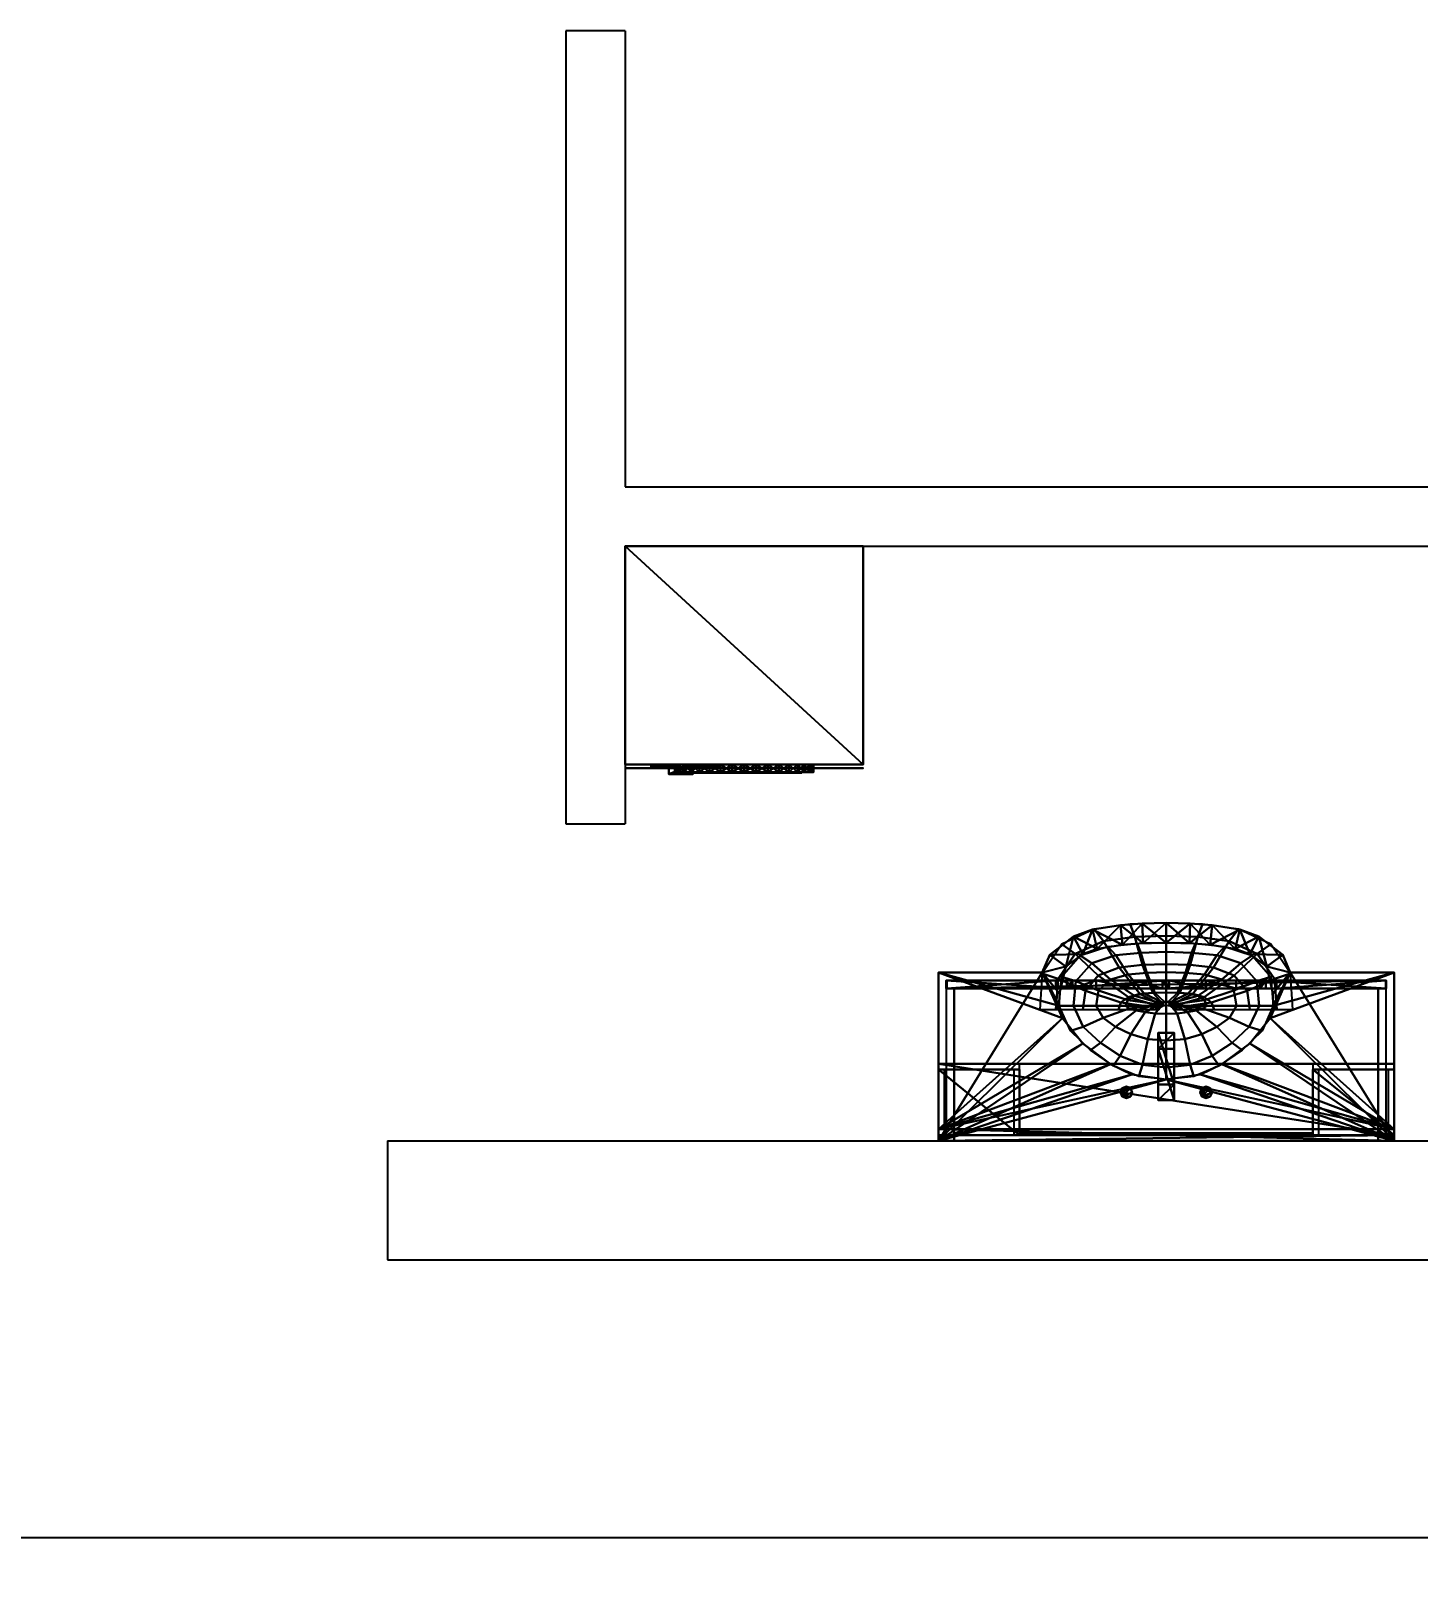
# Model space of a CAD drawing. Header units: metres. Extents: x -46 to 153, y -1 to 83.
# Drawn here: x 59.6 to 63.1, y 14.05 to 17.95 of the extents above; entities that cross this region are included whole.
import ezdxf

# ---------------------------------------------------------------- set-up
doc = ezdxf.new("R2010")
doc.units = ezdxf.units.M
doc.header["$LTSCALE"] = 0.018
for name, color, linetype in [('3DKITBATH', 3, 'Continuous'), ('DIMBLK', 3, 'Continuous'), ('LAYER-ON', 4, 'Continuous')]:
    doc.layers.add(name, color=color, linetype=linetype)
doc.styles.get("Standard").update_dxf_attribs({"font": 'ugtxt.shx'})
doc.dimstyles.new('CADWDOT', dxfattribs={"dimscale": 0.05, "dimtxt": 1.8, "dimasz": 0.08, "dimexe": 2, "dimexo": 0, "dimgap": 0.09, "dimtad": 0, "dimrnd": 0.001, "dimzin": 0, "dimdsep": 46, "dimtxsty": 'Standard', "dimblk": 'ARTDIM', "dimblk1": 'ARTDIM', "dimblk2": 'ARTDIM', "dimsah": 1, "dimcen": 0.09, "dimdle": 0.05, "dimse1": 1, "dimse2": 1, "dimadec": 0, "dimazin": 0, "dimtfac": 1, "dimtdec": 4, "dimtmove": 0, "dimatfit": 3, "dimldrblk": 'ARTDIM', "dimfxl": 0, "dimtvp": 0.9999, "dimtolj": 1, "dimtzin": 0, "dimarcsym": 0})

# ---------------------------------------------------------------- blocks, each defined once
blk = doc.blocks.new('ARTDIM')
at = {"layer": 'DIMBLK'}
for p, q in [((0, -24.9975), (0, 24.9975)), ((-24.9975, 0), (24.9975, 0))]:
    blk.add_line(p, q, dxfattribs=at)
blk.add_circle((0, 0), 8.25, dxfattribs=at)
blk = doc.blocks.new('*D12')
at = {"color": 0, "lineweight": -2, "transparency": 16777216}
blk.add_line((53.104, 14.15), (65.096, 14.15), dxfattribs=at)
at = {"layer": 'Defpoints', "color": 0, "transparency": 16777216}
for p in [(53.1, 14.85), (65.1, 14.85), (65.1, 14.15)]:
    blk.add_point(p, dxfattribs=at)
at = {"color": 0, "lineweight": -2, "transparency": 16777216, "xscale": 0.004, "yscale": 0.004, "zscale": 0.004, "rotation": 180}
blk.add_blockref('ARTDIM', (53.1, 14.15), dxfattribs=at)
at = {"color": 0, "lineweight": -2, "transparency": 16777216, "xscale": 0.004, "yscale": 0.004, "zscale": 0.004}
blk.add_blockref('ARTDIM', (65.1, 14.15), dxfattribs=at)
at = {"color": 0, "transparency": 16777216, "insert": (59.1, 14.239991), "char_height": 0.09, "attachment_point": 5}
blk.add_mtext('\\A1;12.00', dxfattribs=at)
blk = doc.blocks.new('cwki31')
at = {"layer": '3DKITBATH', "color": 239, "extrusion": (0, -1, 6.12574e-17)}
blk.add_line((0, 0, 0.725), (0.6, 0, 0.725), dxfattribs=at)
at = {"layer": '3DKITBATH', "color": 192, "extrusion": (0, -1, 6.12574e-17)}
for p, q in [((0.025, -0.01, 0.025), (0.025, -0.01)), ((0.575, -0.01, 0.025), (0.575, -0.01))]:
    blk.add_line(p, q, dxfattribs=at)
at = {"layer": '3DKITBATH', "color": 235, "extrusion": (0, -1, 6.12574e-17)}
blk.add_line((0.475, -0.01, 0.8125), (0.475, -0.01, 0.7625), dxfattribs=at)
blk.add_circle((0.3, 0.45, 0.0213), 0.145, dxfattribs=at)
at = {"layer": '3DKITBATH', "color": 192}
for points in [[(0, -0.01, 0.025), (0.6, -0.01, 0.025), (0.6, -0.01), (0, -0.01)], [(0.45, -0.01, 0.075), (0.45, -0.01, 0.175), (0.55, -0.01, 0.175), (0.55, -0.01, 0.075)]]:
    blk.add_3dface(points, dxfattribs=at)
at = {"layer": '3DKITBATH', "color": 235}
blk.add_3dface([(0.3, -0.01, 0.7625), (0.55, -0.01, 0.7625), (0.55, -0.01, 0.8125), (0.3, -0.01, 0.8125)], dxfattribs=at)
at = {"layer": '3DKITBATH', "color": 239}
mesh = blk.add_polyface(dxfattribs=at)
corners = [(0, 0.55, 0.85), (0, 0.55), (0.6, 0.55, 0.85), (0.6, 0.55), (0.6, 0, 0.85), (0, 0), (0.6, 0), (0, 0, 0.85)]
mesh.append_faces([[corners[k] for k in face] for face in [(2, 0, 4, 4), (7, 4, 0, 0), (2, 4, 3, 3), (6, 3, 4, 4), (4, 7, 6, 6), (5, 6, 7, 7)]], dxfattribs={"vtx1": -1, "vtx2": -1, "color": 239})
mesh.append_faces([[corners[k] for k in face] for face in [(0, 2, 3, 3), (3, 1, 0, 0), (7, 0, 1, 1), (1, 5, 7, 7)]], dxfattribs={"vtx2": -1, "vtx3": -1, "color": 239})
at = {"layer": '3DKITBATH', "color": 192}
mesh = blk.add_polyface(dxfattribs=at)
corners = [(0.2323, 0, 0.7741), (0.2323, -0.01, 0.7741), (0.1323, 0, 0.7741), (0.1323, -0.01, 0.7741), (0.2247, 0, 0.7628), (0.2247, -0.01, 0.7628), (0.1247, 0, 0.7628), (0.1247, -0.01, 0.7628), (0.2134, 0, 0.7552), (0.2134, -0.01, 0.7552), (0.1134, 0, 0.7552), (0.1134, -0.01, 0.7552), (0.2, 0, 0.7525), (0.2, -0.01, 0.7525), (0.1, 0, 0.7525), (0.1, -0.01, 0.7525), (0.1866, 0, 0.7552), (0.1866, -0.01, 0.7552), (0.0866, 0, 0.7552), (0.0866, -0.01, 0.7552), (0.1753, 0, 0.7628), (0.1753, -0.01, 0.7628), (0.0753, 0, 0.7628), (0.0753, -0.01, 0.7628), (0.1677, 0, 0.7741), (0.1677, -0.01, 0.7741), (0.0677, 0, 0.7741), (0.0677, -0.01, 0.7741), (0.165, 0, 0.7875), (0.165, -0.01, 0.7875), (0.065, 0, 0.7875), (0.065, -0.01, 0.7875), (0.1677, 0, 0.8009), (0.1677, -0.01, 0.8009), (0.0677, 0, 0.8009), (0.0677, -0.01, 0.8009), (0.1753, 0, 0.8122), (0.1753, -0.01, 0.8122), (0.0753, 0, 0.8122), (0.0753, -0.01, 0.8122), (0.1866, 0, 0.8198), (0.1866, -0.01, 0.8198), (0.0866, 0, 0.8198), (0.0866, -0.01, 0.8198), (0.2, 0, 0.8225), (0.2, -0.01, 0.8225), (0.1, 0, 0.8225), (0.1, -0.01, 0.8225), (0.2134, 0, 0.8198), (0.2134, -0.01, 0.8198), (0.1134, 0, 0.8198), (0.1134, -0.01, 0.8198), (0.2247, 0, 0.8122), (0.2247, -0.01, 0.8122), (0.1247, 0, 0.8122), (0.1247, -0.01, 0.8122), (0.2323, 0, 0.8009), (0.2323, -0.01, 0.8009), (0.235, -0.01, 0.7875), (0.235, 0, 0.7875), (0.1323, 0, 0.8009), (0.1323, -0.01, 0.8009), (0.135, -0.01, 0.7875), (0.135, 0, 0.7875)]
mesh.append_faces([[corners[k] for k in face] for face in [(48, 56, 44, 44), (44, 56, 40, 40), (40, 56, 36, 36), (36, 56, 32, 32), (32, 56, 28, 28), (28, 56, 24, 24), (24, 56, 20, 20), (20, 56, 16, 16), (16, 56, 12, 12), (12, 56, 8, 8), (8, 56, 4, 4), (4, 56, 0, 0), (50, 60, 46, 46), (46, 60, 42, 42), (42, 60, 38, 38), (38, 60, 34, 34), (34, 60, 30, 30), (30, 60, 26, 26), (26, 60, 22, 22), (22, 60, 18, 18), (18, 60, 14, 14), (14, 60, 10, 10), (10, 60, 6, 6), (6, 60, 2, 2)]], dxfattribs={"vtx0": -1, "vtx1": -1, "vtx2": -1, "color": 192})
mesh.append_faces([[corners[k] for k in face] for face in [(57, 1, 58, 58), (61, 3, 62, 62), (0, 56, 59, 59), (2, 60, 63, 63)]], dxfattribs={"vtx0": -1, "vtx2": -1, "color": 192})
mesh.append_faces([[corners[k] for k in face] for face in [(57, 49, 45, 45), (57, 45, 41, 41), (57, 41, 37, 37), (57, 37, 33, 33), (57, 33, 29, 29), (57, 29, 25, 25), (57, 25, 21, 21), (57, 21, 17, 17), (57, 17, 13, 13), (57, 13, 9, 9), (57, 9, 5, 5), (57, 5, 1, 1), (61, 51, 47, 47), (61, 47, 43, 43), (61, 43, 39, 39), (61, 39, 35, 35), (61, 35, 31, 31), (61, 31, 27, 27), (61, 27, 23, 23), (61, 23, 19, 19), (61, 19, 15, 15), (61, 15, 11, 11), (61, 11, 7, 7), (61, 7, 3, 3)]], dxfattribs={"vtx0": -1, "vtx2": -1, "vtx3": -1, "color": 192})
mesh.append_faces([[corners[k] for k in face] for face in [(52, 56, 48, 48), (54, 60, 50, 50)]], dxfattribs={"vtx1": -1, "vtx2": -1, "color": 192})
mesh.append_faces([[corners[k] for k in face] for face in [(57, 53, 49, 49), (61, 55, 51, 51), (0, 59, 58, 58), (58, 1, 0, 0), (2, 63, 62, 62), (62, 3, 2, 2), (4, 0, 1, 1), (1, 5, 4, 4), (6, 2, 3, 3), (3, 7, 6, 6), (8, 4, 5, 5), (5, 9, 8, 8), (10, 6, 7, 7), (7, 11, 10, 10), (12, 8, 9, 9), (9, 13, 12, 12), (14, 10, 11, 11), (11, 15, 14, 14), (16, 12, 13, 13), (13, 17, 16, 16), (18, 14, 15, 15), (15, 19, 18, 18), (20, 16, 17, 17), (17, 21, 20, 20), (22, 18, 19, 19), (19, 23, 22, 22), (24, 20, 21, 21), (21, 25, 24, 24), (26, 22, 23, 23), (23, 27, 26, 26), (28, 24, 25, 25), (25, 29, 28, 28), (30, 26, 27, 27), (27, 31, 30, 30), (32, 28, 29, 29), (29, 33, 32, 32), (34, 30, 31, 31), (31, 35, 34, 34), (36, 32, 33, 33), (33, 37, 36, 36), (38, 34, 35, 35), (35, 39, 38, 38), (40, 36, 37, 37), (37, 41, 40, 40), (42, 38, 39, 39), (39, 43, 42, 42), (44, 40, 41, 41), (41, 45, 44, 44), (46, 42, 43, 43), (43, 47, 46, 46), (48, 44, 45, 45), (45, 49, 48, 48), (50, 46, 47, 47), (47, 51, 50, 50), (52, 48, 49, 49), (49, 53, 52, 52), (54, 50, 51, 51), (51, 55, 54, 54), (56, 52, 53, 53), (53, 57, 56, 56), (60, 54, 55, 55), (55, 61, 60, 60), (59, 56, 57, 57), (57, 58, 59, 59), (63, 60, 61, 61), (61, 62, 63, 63)]], dxfattribs={"vtx2": -1, "vtx3": -1, "color": 192})
at = {"layer": '3DKITBATH', "color": 231}
mesh = blk.add_polyface(dxfattribs=at)
corners = [(0.17, 0, 0.5), (0.17, 0, 0.4), (0.11, 0, 0.5), (0.11, 0, 0.4), (0.17, -0.025, 0.4), (0.11, -0.025, 0.5), (0.11, -0.025, 0.4), (0.17, -0.025, 0.5)]
mesh.append_faces([[corners[k] for k in face] for face in [(7, 0, 5, 5), (2, 5, 0, 0), (4, 1, 7, 7), (0, 7, 1, 1), (6, 3, 4, 4), (1, 4, 3, 3), (3, 2, 1, 1), (0, 1, 2, 2), (6, 5, 3, 3), (2, 3, 5, 5), (4, 7, 6, 6), (5, 6, 7, 7)]], dxfattribs={"vtx1": -1, "vtx2": -1, "color": 231})
mesh = blk.add_polyface(dxfattribs=at)
corners = [(0.4723, 0, 0.4196), (0.4723, -0.02, 0.4196), (0.4644, 0, 0.3901), (0.4644, -0.02, 0.3901), (0.4516, 0, 0.3625), (0.4516, -0.02, 0.3625), (0.4341, 0, 0.3375), (0.4341, -0.02, 0.3375), (0.4125, 0, 0.3159), (0.4125, -0.02, 0.3159), (0.3875, 0, 0.2984), (0.3875, -0.02, 0.2984), (0.3599, 0, 0.2856), (0.3599, -0.02, 0.2856), (0.3304, 0, 0.2777), (0.3304, -0.02, 0.2777), (0.3, 0, 0.275), (0.3, -0.02, 0.275), (0.2696, 0, 0.2777), (0.2696, -0.02, 0.2777), (0.2401, 0, 0.2856), (0.2401, -0.02, 0.2856), (0.2125, 0, 0.2984), (0.2125, -0.02, 0.2984), (0.1875, 0, 0.3159), (0.1875, -0.02, 0.3159), (0.1659, 0, 0.3375), (0.1659, -0.02, 0.3375), (0.1484, 0, 0.3625), (0.1484, -0.02, 0.3625), (0.1356, 0, 0.3901), (0.1356, -0.02, 0.3901), (0.1277, 0, 0.4196), (0.1277, -0.02, 0.4196), (0.125, 0, 0.45), (0.125, -0.02, 0.45), (0.1277, 0, 0.4804), (0.1277, -0.02, 0.4804), (0.1356, 0, 0.5099), (0.1356, -0.02, 0.5099), (0.1484, 0, 0.5375), (0.1484, -0.02, 0.5375), (0.1659, 0, 0.5625), (0.1659, -0.02, 0.5625), (0.1875, 0, 0.5841), (0.1875, -0.02, 0.5841), (0.2125, 0, 0.6016), (0.2125, -0.02, 0.6016), (0.2401, 0, 0.6144), (0.2401, -0.02, 0.6144), (0.2696, 0, 0.6223), (0.2696, -0.02, 0.6223), (0.3, 0, 0.625), (0.3, -0.02, 0.625), (0.3304, 0, 0.6223), (0.3304, -0.02, 0.6223), (0.3599, 0, 0.6144), (0.3599, -0.02, 0.6144), (0.3875, 0, 0.6016), (0.3875, -0.02, 0.6016), (0.4125, 0, 0.5841), (0.4125, -0.02, 0.5841), (0.4341, 0, 0.5625), (0.4341, -0.02, 0.5625), (0.4516, 0, 0.5375), (0.4516, -0.02, 0.5375), (0.4644, 0, 0.5099), (0.4644, -0.02, 0.5099), (0.4723, 0, 0.4804), (0.4723, -0.02, 0.4804), (0.475, -0.02, 0.45), (0.475, 0, 0.45)]
mesh.append_faces([[corners[k] for k in face] for face in [(64, 68, 62, 62), (62, 68, 60, 60), (60, 68, 58, 58), (58, 68, 56, 56), (56, 68, 54, 54), (54, 68, 52, 52), (52, 68, 50, 50), (50, 68, 48, 48), (48, 68, 46, 46), (46, 68, 44, 44), (44, 68, 42, 42), (42, 68, 40, 40), (40, 68, 38, 38), (38, 68, 36, 36), (36, 68, 34, 34), (34, 68, 32, 32), (32, 68, 30, 30), (30, 68, 28, 28), (28, 68, 26, 26), (26, 68, 24, 24), (24, 68, 22, 22), (22, 68, 20, 20), (20, 68, 18, 18), (18, 68, 16, 16), (16, 68, 14, 14), (14, 68, 12, 12), (12, 68, 10, 10), (10, 68, 8, 8), (8, 68, 6, 6), (6, 68, 4, 4), (4, 68, 2, 2), (2, 68, 0, 0)]], dxfattribs={"vtx0": -1, "vtx1": -1, "vtx2": -1, "color": 231})
mesh.append_faces([[corners[k] for k in face] for face in [(69, 1, 70, 70), (0, 68, 71, 71)]], dxfattribs={"vtx0": -1, "vtx2": -1, "color": 231})
mesh.append_faces([[corners[k] for k in face] for face in [(69, 65, 63, 63), (69, 63, 61, 61), (69, 61, 59, 59), (69, 59, 57, 57), (69, 57, 55, 55), (69, 55, 53, 53), (69, 53, 51, 51), (69, 51, 49, 49), (69, 49, 47, 47), (69, 47, 45, 45), (69, 45, 43, 43), (69, 43, 41, 41), (69, 41, 39, 39), (69, 39, 37, 37), (69, 37, 35, 35), (69, 35, 33, 33), (69, 33, 31, 31), (69, 31, 29, 29), (69, 29, 27, 27), (69, 27, 25, 25), (69, 25, 23, 23), (69, 23, 21, 21), (69, 21, 19, 19), (69, 19, 17, 17), (69, 17, 15, 15), (69, 15, 13, 13), (69, 13, 11, 11), (69, 11, 9, 9), (69, 9, 7, 7), (69, 7, 5, 5), (69, 5, 3, 3), (69, 3, 1, 1)]], dxfattribs={"vtx0": -1, "vtx2": -1, "vtx3": -1, "color": 231})
mesh.append_faces([[corners[k] for k in face] for face in [(66, 68, 64, 64)]], dxfattribs={"vtx1": -1, "vtx2": -1, "color": 231})
mesh.append_faces([[corners[k] for k in face] for face in [(69, 67, 65, 65), (0, 71, 70, 70), (70, 1, 0, 0), (2, 0, 1, 1), (1, 3, 2, 2), (4, 2, 3, 3), (3, 5, 4, 4), (6, 4, 5, 5), (5, 7, 6, 6), (8, 6, 7, 7), (7, 9, 8, 8), (10, 8, 9, 9), (9, 11, 10, 10), (12, 10, 11, 11), (11, 13, 12, 12), (14, 12, 13, 13), (13, 15, 14, 14), (16, 14, 15, 15), (15, 17, 16, 16), (18, 16, 17, 17), (17, 19, 18, 18), (20, 18, 19, 19), (19, 21, 20, 20), (22, 20, 21, 21), (21, 23, 22, 22), (24, 22, 23, 23), (23, 25, 24, 24), (26, 24, 25, 25), (25, 27, 26, 26), (28, 26, 27, 27), (27, 29, 28, 28), (30, 28, 29, 29), (29, 31, 30, 30), (32, 30, 31, 31), (31, 33, 32, 32), (34, 32, 33, 33), (33, 35, 34, 34), (36, 34, 35, 35), (35, 37, 36, 36), (38, 36, 37, 37), (37, 39, 38, 38), (40, 38, 39, 39), (39, 41, 40, 40), (42, 40, 41, 41), (41, 43, 42, 42), (44, 42, 43, 43), (43, 45, 44, 44), (46, 44, 45, 45), (45, 47, 46, 46), (48, 46, 47, 47), (47, 49, 48, 48), (50, 48, 49, 49), (49, 51, 50, 50), (52, 50, 51, 51), (51, 53, 52, 52), (54, 52, 53, 53), (53, 55, 54, 54), (56, 54, 55, 55), (55, 57, 56, 56), (58, 56, 57, 57), (57, 59, 58, 58), (60, 58, 59, 59), (59, 61, 60, 60), (62, 60, 61, 61), (61, 63, 62, 62), (64, 62, 63, 63), (63, 65, 64, 64), (66, 64, 65, 65), (65, 67, 66, 66), (68, 66, 67, 67), (67, 69, 68, 68), (71, 68, 69, 69), (69, 70, 71, 71)]], dxfattribs={"vtx2": -1, "vtx3": -1, "color": 231})
blk = doc.blocks.new('cwba271')
at = {"layer": '3DKITBATH', "color": 157}
for points, elevation in [([(0.04, 0), (0.02, 0), (0.02, -0.3847), (0.04, -0.3847)], 0.08), ([(1.13, 0), (1.11, 0), (1.11, -0.3847), (1.13, -0.3847)], 0.08), ([(0, -0.015), (0, -0.18), (0.015, -0.18), (0.015, -0.015)], 1.215), ([(0.19, -0.015), (0.19, -0.18), (0.205, -0.18), (0.205, -0.015)], 1.215), ([(0.945, -0.015), (0.945, -0.18), (0.96, -0.18), (0.96, -0.015)], 1.215), ([(1.135, -0.015), (1.135, -0.18), (1.15, -0.18), (1.15, -0.015)], 1.215), ([(0, -0.18), (0, -0.195), (0.205, -0.195), (0.205, -0.18)], 1.2), ([(0.945, -0.18), (0.945, -0.195), (1.15, -0.195), (1.15, -0.18)], 1.2)]:
    blk.add_lwpolyline(points, close=True, dxfattribs=dict(at, elevation=elevation))
for points in [[(0.04, 0), (1.11, 0)], [(0.04, 0), (0.04, -0.3847), (1.11, -0.3847), (1.11, 0)]]:
    blk.add_lwpolyline(points, dxfattribs=at)
mesh = blk.add_polyface(dxfattribs=at)
corners = [(0, 0, 1.9), (0, 0, 0.88), (0, -0.015, 1.9), (0, -0.015, 0.88), (1.15, -0.015, 1.9), (1.15, 0, 1.9), (1.15, -0.015, 0.88), (1.15, 0, 0.88)]
mesh.append_faces([[corners[k] for k in face] for face in [(2, 5, 0, 0), (3, 7, 6, 6), (0, 7, 1, 1), (2, 1, 3, 3), (4, 3, 6, 6), (5, 6, 7, 7)]], dxfattribs={"vtx0": -1, "vtx2": -1, "color": 157})
mesh.append_faces([[corners[k] for k in face] for face in [(2, 4, 5, 5), (3, 1, 7, 7), (0, 5, 7, 7), (2, 0, 1, 1), (4, 2, 3, 3), (5, 4, 6, 6)]], dxfattribs={"vtx2": -1, "vtx3": -1, "color": 157})
at = {"layer": '3DKITBATH', "color": 227}
mesh = blk.add_polyface(dxfattribs=at)
corners = [(0.8879, -0.4247, 0.85), (0.869, -0.4699, 0.85), (0.8087, -0.5155, 0.85), (0.7609, -0.5337, 0.85), (0.6905, -0.5447, 0.85), (0.6357, -0.5487, 0.85), (0.5751, -0.55, 0.85), (0.5143, -0.5487, 0.85), (0.4595, -0.5447, 0.85), (0.3891, -0.5337, 0.85), (0.3413, -0.5155, 0.85), (0.2621, -0.4247, 0.85), (0.281, -0.4699, 0.85), (0, -0.4247, 0.85), (0, -0.03, 0.88), (0, -0.03, 0.85), (0.3051, -0.3407, 0.85), (0.3058, -0.3722, 0.85), (0.313, -0.3102, 0.85), (0.3644, -0.2462, 0.85), (0.4347, -0.1935, 0.85), (0.4884, -0.1675, 0.85), (0.575, -0.1547, 0.85), (0.6616, -0.1675, 0.85), (0.7154, -0.1935, 0.85), (0.7857, -0.2462, 0.85), (0.8371, -0.3102, 0.85), (0.8449, -0.3407, 0.85), (0.8442, -0.3722, 0.85), (0.8285, -0.4399, 0.85), (0.7859, -0.471, 0.85), (0.7493, -0.4851, 0.85), (0.6857, -0.4949, 0.85), (0.6335, -0.4988, 0.85), (0.575, -0.5, 0.85), (0.5166, -0.4988, 0.85), (0.4643, -0.4949, 0.85), (0.4007, -0.4851, 0.85), (0.3641, -0.471, 0.85), (0.3215, -0.4399, 0.85), (1.15, -0.4247, 0.85), (1.15, -0.03, 0.85), (1.15, -0.03, 0.88), (1.15, -0.4247, 0.8), (0.7857, -0.2462, 0.8), (0.7154, -0.1935, 0.8), (0.6616, -0.1675, 0.8), (0.8442, -0.3722, 0.8), (0.8879, -0.4247, 0.8), (0.8449, -0.3407, 0.8), (0.8371, -0.3102, 0.8), (0.869, -0.4699, 0.8), (0.8285, -0.4399, 0.8), (0.8087, -0.5155, 0.8), (0.7859, -0.471, 0.8), (0.7609, -0.5337, 0.8), (0.7493, -0.4851, 0.8), (0.6905, -0.5447, 0.8), (0.6857, -0.4949, 0.8), (0.6357, -0.5487, 0.8), (0.6335, -0.4988, 0.8), (0.5751, -0.55, 0.8), (0.575, -0.5, 0.8), (0.5143, -0.5487, 0.8), (0.5166, -0.4988, 0.8), (0.4595, -0.5447, 0.8), (0.4643, -0.4949, 0.8), (0.3891, -0.5337, 0.8), (0.4007, -0.4851, 0.8), (0.3413, -0.5155, 0.8), (0.3641, -0.471, 0.8), (0.281, -0.4699, 0.8), (0.3215, -0.4399, 0.8), (0, -0.4247, 0.8), (0.2621, -0.4247, 0.8), (0.3051, -0.3407, 0.8), (0.3058, -0.3722, 0.8), (0.575, -0.1547, 0.8), (0.4884, -0.1675, 0.8), (0.4347, -0.1935, 0.8), (0.3644, -0.2462, 0.8), (0.313, -0.3102, 0.8), (0, 0, 0.8), (1.15, 0, 0.8), (0, 0, 0.88), (1.15, 0, 0.88)]
mesh.append_faces([[corners[k] for k in face] for face in [(15, 22, 41, 41), (34, 5, 33, 33), (33, 4, 32, 32), (32, 3, 31, 31), (31, 2, 30, 30), (30, 1, 29, 29), (29, 0, 28, 28), (27, 40, 26, 26), (26, 41, 25, 25), (73, 15, 82, 82), (83, 77, 82, 82), (52, 53, 54, 54), (54, 55, 56, 56), (56, 57, 58, 58), (58, 59, 60, 60), (60, 61, 62, 62), (72, 74, 76, 76)]], dxfattribs={"vtx0": -1, "vtx1": -1, "vtx2": -1, "color": 227})
mesh.append_faces([[corners[k] for k in face] for face in [(83, 48, 50, 50), (74, 82, 81, 81)]], dxfattribs={"vtx0": -1, "vtx1": -1, "vtx2": -1, "vtx3": -1, "color": 227})
mesh.append_faces([[corners[k] for k in face] for face in [(84, 42, 85, 85), (42, 15, 41, 41), (73, 11, 13, 13), (48, 40, 0, 0), (1, 48, 0, 0), (53, 1, 2, 2), (3, 53, 2, 2), (4, 55, 3, 3), (5, 57, 4, 4), (61, 5, 6, 6), (7, 61, 6, 6), (65, 7, 8, 8), (9, 65, 8, 8), (10, 67, 9, 9), (71, 10, 12, 12), (11, 71, 12, 12), (72, 17, 39, 39), (16, 81, 18, 18), (76, 16, 17, 17), (18, 80, 19, 19), (80, 20, 19, 19), (79, 21, 20, 20), (78, 22, 21, 21), (77, 23, 22, 22), (46, 24, 23, 23), (24, 44, 25, 25), (25, 50, 26, 26), (27, 47, 28, 28), (26, 49, 27, 27), (47, 29, 28, 28), (52, 30, 29, 29), (30, 56, 31, 31), (31, 58, 32, 32), (58, 33, 32, 32), (60, 34, 33, 33), (62, 35, 34, 34), (64, 36, 35, 35), (36, 68, 37, 37), (37, 70, 38, 38), (38, 72, 39, 39), (41, 85, 42, 42), (83, 84, 85, 85)]], dxfattribs={"vtx0": -1, "vtx2": -1, "color": 227})
mesh.append_faces([[corners[k] for k in face] for face in [(15, 18, 19, 19), (15, 19, 20, 20), (15, 20, 21, 21), (15, 21, 22, 22), (13, 16, 18, 18), (11, 39, 17, 17), (11, 17, 16, 16), (12, 38, 39, 39), (10, 37, 38, 38), (9, 36, 37, 37), (8, 35, 36, 36), (7, 34, 35, 35), (34, 6, 5, 5), (33, 5, 4, 4), (32, 4, 3, 3), (31, 3, 2, 2), (30, 2, 1, 1), (29, 1, 0, 0), (27, 0, 40, 40), (26, 40, 41, 41), (15, 84, 82, 82), (41, 43, 83, 83), (41, 83, 85, 85), (83, 50, 44, 44), (83, 44, 45, 45), (83, 45, 46, 46), (83, 46, 77, 77), (48, 52, 47, 47), (48, 47, 49, 49), (48, 49, 50, 50), (52, 51, 53, 53), (54, 53, 55, 55), (56, 55, 57, 57), (58, 57, 59, 59), (60, 59, 61, 61), (61, 64, 62, 62), (63, 66, 64, 64), (65, 68, 66, 66), (67, 70, 68, 68), (69, 72, 70, 70), (72, 71, 74, 74), (74, 81, 75, 75), (74, 75, 76, 76), (82, 80, 81, 81)]], dxfattribs={"vtx0": -1, "vtx2": -1, "vtx3": -1, "color": 227})
mesh.append_faces([[corners[k] for k in face] for face in [(15, 13, 18, 18), (13, 11, 16, 16), (11, 12, 39, 39), (12, 10, 38, 38), (10, 9, 37, 37), (9, 8, 36, 36), (8, 7, 35, 35), (7, 6, 34, 34), (27, 28, 0, 0), (22, 23, 41, 41), (23, 24, 41, 41), (24, 25, 41, 41), (48, 51, 52, 52), (61, 63, 64, 64), (63, 65, 66, 66), (65, 67, 68, 68), (67, 69, 70, 70), (69, 71, 72, 72), (77, 78, 82, 82), (78, 79, 82, 82), (79, 80, 82, 82)]], dxfattribs={"vtx1": -1, "vtx2": -1, "vtx3": -1, "color": 227})
mesh.append_faces([[corners[k] for k in face] for face in [(84, 14, 42, 42), (42, 14, 15, 15), (73, 74, 11, 11), (48, 43, 40, 40), (1, 51, 48, 48), (53, 51, 1, 1), (3, 55, 53, 53), (4, 57, 55, 55), (5, 59, 57, 57), (61, 59, 5, 5), (7, 63, 61, 61), (65, 63, 7, 7), (9, 67, 65, 65), (10, 69, 67, 67), (71, 69, 10, 10), (11, 74, 71, 71), (73, 13, 15, 15), (15, 14, 84, 84), (72, 76, 17, 17), (16, 75, 81, 81), (76, 75, 16, 16), (18, 81, 80, 80), (80, 79, 20, 20), (79, 78, 21, 21), (78, 77, 22, 22), (77, 46, 23, 23), (46, 45, 24, 24), (24, 45, 44, 44), (25, 44, 50, 50), (27, 49, 47, 47), (26, 50, 49, 49), (47, 52, 29, 29), (52, 54, 30, 30), (30, 54, 56, 56), (31, 56, 58, 58), (58, 60, 33, 33), (60, 62, 34, 34), (62, 64, 35, 35), (64, 66, 36, 36), (36, 66, 68, 68), (37, 68, 70, 70), (38, 70, 72, 72), (41, 40, 43, 43), (83, 43, 48, 48), (74, 73, 82, 82), (83, 82, 84, 84)]], dxfattribs={"vtx2": -1, "vtx3": -1, "color": 227})
at = {"layer": '3DKITBATH', "color": 157}
mesh = blk.add_polyface(dxfattribs=at)
corners = [(0, -0.015, 1.215), (0, -0.015, 1.2), (0, -0.18, 1.215), (0, -0.18, 1.2), (0.205, -0.18, 1.215), (0.205, -0.015, 1.215), (0.205, -0.18, 1.2), (0.205, -0.015, 1.2)]
mesh.append_faces([[corners[k] for k in face] for face in [(4, 0, 2, 2), (1, 6, 3, 3), (0, 7, 1, 1), (3, 0, 1, 1), (4, 3, 6, 6), (5, 6, 7, 7)]], dxfattribs={"vtx0": -1, "vtx2": -1, "color": 157})
mesh.append_faces([[corners[k] for k in face] for face in [(4, 5, 0, 0), (1, 7, 6, 6), (0, 5, 7, 7), (3, 2, 0, 0), (4, 2, 3, 3), (5, 4, 6, 6)]], dxfattribs={"vtx2": -1, "vtx3": -1, "color": 157})
mesh = blk.add_polyface(dxfattribs=at)
corners = [(0, -0.015, 1.885), (0, -0.015, 1.9), (1.15, -0.015, 1.885), (1.15, -0.015, 1.9), (1.15, -0.195, 1.885), (0, -0.195, 1.885), (1.15, -0.195, 1.9), (0, -0.195, 1.9)]
mesh.append_faces([[corners[k] for k in face] for face in [(1, 6, 3, 3), (4, 0, 2, 2), (0, 7, 1, 1), (2, 1, 3, 3), (4, 3, 6, 6), (5, 6, 7, 7)]], dxfattribs={"vtx0": -1, "vtx2": -1, "color": 157})
mesh.append_faces([[corners[k] for k in face] for face in [(1, 7, 6, 6), (4, 5, 0, 0), (0, 5, 7, 7), (2, 0, 1, 1), (4, 2, 3, 3), (5, 4, 6, 6)]], dxfattribs={"vtx2": -1, "vtx3": -1, "color": 157})
mesh = blk.add_polyface(dxfattribs=at)
corners = [(0, -0.015, 1.035), (0, -0.015, 1.02), (0, -0.18, 1.035), (0, -0.18, 1.02), (0.205, -0.18, 1.035), (0.205, -0.015, 1.035), (0.205, -0.18, 1.02), (0.205, -0.015, 1.02)]
mesh.append_faces([[corners[k] for k in face] for face in [(4, 0, 2, 2), (1, 6, 3, 3), (0, 7, 1, 1), (3, 0, 1, 1), (4, 3, 6, 6), (5, 6, 7, 7)]], dxfattribs={"vtx0": -1, "vtx2": -1, "color": 157})
mesh.append_faces([[corners[k] for k in face] for face in [(4, 5, 0, 0), (1, 7, 6, 6), (0, 5, 7, 7), (3, 2, 0, 0), (4, 2, 3, 3), (5, 4, 6, 6)]], dxfattribs={"vtx2": -1, "vtx3": -1, "color": 157})
at = {"layer": '3DKITBATH', "color": 34}
mesh = blk.add_polyface(dxfattribs=at)
corners = [(0.205, -0.015, 1.885), (0.205, -0.015, 1.02), (0.205, -0.02, 1.885), (0.205, -0.02, 1.02), (0.945, -0.02, 1.885), (0.945, -0.015, 1.885), (0.945, -0.02, 1.02), (0.945, -0.015, 1.02)]
mesh.append_faces([[corners[k] for k in face] for face in [(4, 0, 2, 2), (1, 6, 3, 3), (0, 7, 1, 1), (2, 1, 3, 3), (4, 3, 6, 6), (5, 6, 7, 7)]], dxfattribs={"vtx0": -1, "vtx2": -1, "color": 34})
mesh.append_faces([[corners[k] for k in face] for face in [(4, 5, 0, 0), (1, 7, 6, 6), (0, 5, 7, 7), (2, 0, 1, 1), (4, 2, 3, 3), (5, 4, 6, 6)]], dxfattribs={"vtx2": -1, "vtx3": -1, "color": 34})
at = {"layer": '3DKITBATH', "color": 157}
mesh = blk.add_polyface(dxfattribs=at)
corners = [(0.945, -0.015, 1.215), (0.945, -0.015, 1.2), (0.945, -0.18, 1.215), (0.945, -0.18, 1.2), (1.15, -0.18, 1.215), (1.15, -0.015, 1.215), (1.15, -0.18, 1.2), (1.15, -0.015, 1.2)]
mesh.append_faces([[corners[k] for k in face] for face in [(4, 0, 2, 2), (1, 6, 3, 3), (0, 7, 1, 1), (3, 0, 1, 1), (4, 3, 6, 6), (5, 6, 7, 7)]], dxfattribs={"vtx0": -1, "vtx2": -1, "color": 157})
mesh.append_faces([[corners[k] for k in face] for face in [(4, 5, 0, 0), (1, 7, 6, 6), (0, 5, 7, 7), (3, 2, 0, 0), (4, 2, 3, 3), (5, 4, 6, 6)]], dxfattribs={"vtx2": -1, "vtx3": -1, "color": 157})
mesh = blk.add_polyface(dxfattribs=at)
corners = [(0.945, -0.015, 1.035), (0.945, -0.015, 1.02), (0.945, -0.18, 1.035), (0.945, -0.18, 1.02), (1.15, -0.18, 1.035), (1.15, -0.015, 1.035), (1.15, -0.18, 1.02), (1.15, -0.015, 1.02)]
mesh.append_faces([[corners[k] for k in face] for face in [(4, 0, 2, 2), (1, 6, 3, 3), (0, 7, 1, 1), (3, 0, 1, 1), (4, 3, 6, 6), (5, 6, 7, 7)]], dxfattribs={"vtx0": -1, "vtx2": -1, "color": 157})
mesh.append_faces([[corners[k] for k in face] for face in [(4, 5, 0, 0), (1, 7, 6, 6), (0, 5, 7, 7), (3, 2, 0, 0), (4, 2, 3, 3), (5, 4, 6, 6)]], dxfattribs={"vtx2": -1, "vtx3": -1, "color": 157})
at = {"layer": '3DKITBATH', "color": 192}
mesh = blk.add_polyface(dxfattribs=at)
corners = [(0.6862, -0.1333, 0.85), (0.6862, -0.1333, 0.89), (0.485, -0.1333, 0.85), (0.485, -0.1333, 0.89), (0.6756, -0.1377, 0.85), (0.6756, -0.1377, 0.89), (0.4744, -0.1377, 0.85), (0.4744, -0.1377, 0.89), (0.665, -0.1333, 0.85), (0.665, -0.1333, 0.89), (0.4638, -0.1333, 0.85), (0.4638, -0.1333, 0.89), (0.6606, -0.1227, 0.85), (0.6606, -0.1227, 0.89), (0.4594, -0.1227, 0.85), (0.4594, -0.1227, 0.89), (0.665, -0.1121, 0.85), (0.665, -0.1121, 0.89), (0.4638, -0.1121, 0.85), (0.4638, -0.1121, 0.89), (0.6756, -0.1077, 0.85), (0.6756, -0.1077, 0.89), (0.4744, -0.1077, 0.85), (0.4744, -0.1077, 0.89), (0.6862, -0.1121, 0.85), (0.6862, -0.1121, 0.89), (0.6906, -0.1227, 0.89), (0.6906, -0.1227, 0.85), (0.485, -0.1121, 0.85), (0.485, -0.1121, 0.89), (0.4894, -0.1227, 0.89), (0.4894, -0.1227, 0.85)]
mesh.append_faces([[corners[k] for k in face] for face in [(16, 24, 12, 12), (12, 24, 8, 8), (8, 24, 4, 4), (4, 24, 0, 0), (18, 28, 14, 14), (14, 28, 10, 10), (10, 28, 6, 6), (6, 28, 2, 2)]], dxfattribs={"vtx0": -1, "vtx1": -1, "vtx2": -1, "color": 192})
mesh.append_faces([[corners[k] for k in face] for face in [(25, 1, 26, 26), (29, 3, 30, 30), (0, 24, 27, 27), (2, 28, 31, 31)]], dxfattribs={"vtx0": -1, "vtx2": -1, "color": 192})
mesh.append_faces([[corners[k] for k in face] for face in [(25, 17, 13, 13), (25, 13, 9, 9), (25, 9, 5, 5), (25, 5, 1, 1), (29, 19, 15, 15), (29, 15, 11, 11), (29, 11, 7, 7), (29, 7, 3, 3)]], dxfattribs={"vtx0": -1, "vtx2": -1, "vtx3": -1, "color": 192})
mesh.append_faces([[corners[k] for k in face] for face in [(20, 24, 16, 16), (22, 28, 18, 18)]], dxfattribs={"vtx1": -1, "vtx2": -1, "color": 192})
mesh.append_faces([[corners[k] for k in face] for face in [(25, 21, 17, 17), (29, 23, 19, 19), (0, 27, 26, 26), (26, 1, 0, 0), (2, 31, 30, 30), (30, 3, 2, 2), (4, 0, 1, 1), (1, 5, 4, 4), (6, 2, 3, 3), (3, 7, 6, 6), (8, 4, 5, 5), (5, 9, 8, 8), (10, 6, 7, 7), (7, 11, 10, 10), (12, 8, 9, 9), (9, 13, 12, 12), (14, 10, 11, 11), (11, 15, 14, 14), (16, 12, 13, 13), (13, 17, 16, 16), (18, 14, 15, 15), (15, 19, 18, 18), (20, 16, 17, 17), (17, 21, 20, 20), (22, 18, 19, 19), (19, 23, 22, 22), (24, 20, 21, 21), (21, 25, 24, 24), (28, 22, 23, 23), (23, 29, 28, 28), (27, 24, 25, 25), (25, 26, 27, 27), (31, 28, 29, 29), (29, 30, 31, 31)]], dxfattribs={"vtx2": -1, "vtx3": -1, "color": 192})
mesh = blk.add_polyface(dxfattribs=at)
corners = [(0.595, -0.1027, 0.95), (0.595, -0.1427, 0.95), (0.555, -0.1027, 0.95), (0.555, -0.1427, 0.95), (0.555, -0.1027, 0.85), (0.595, -0.1027, 0.85), (0.595, -0.1427, 0.85), (0.555, -0.1427, 0.85), (0.555, -0.2327, 1), (0.555, -0.2727, 1), (0.595, -0.2727, 1), (0.595, -0.2327, 1)]
mesh.append_faces([[corners[k] for k in face] for face in [(3, 2, 7, 7), (2, 3, 8, 8)]], dxfattribs={"vtx0": -1, "vtx1": -1, "vtx2": -1, "color": 192})
mesh.append_faces([[corners[k] for k in face] for face in [(10, 3, 1, 1)]], dxfattribs={"vtx0": -1, "vtx2": -1, "color": 192})
mesh.append_faces([[corners[k] for k in face] for face in [(0, 1, 6, 6), (1, 0, 11, 11)]], dxfattribs={"vtx0": -1, "vtx2": -1, "vtx3": -1, "color": 192})
mesh.append_faces([[corners[k] for k in face] for face in [(9, 3, 10, 10), (5, 4, 0, 0), (2, 0, 4, 4), (0, 2, 11, 11), (8, 11, 2, 2), (4, 7, 2, 2), (9, 8, 3, 3)]], dxfattribs={"vtx1": -1, "vtx2": -1, "color": 192})
mesh.append_faces([[corners[k] for k in face] for face in [(7, 6, 1, 1), (1, 3, 7, 7), (6, 5, 0, 0), (11, 10, 1, 1), (7, 4, 5, 5), (5, 6, 7, 7), (11, 8, 9, 9), (9, 10, 11, 11)]], dxfattribs={"vtx2": -1, "vtx3": -1, "color": 192})
at = {"layer": '3DKITBATH', "color": 157}
mesh = blk.add_polyface(dxfattribs=at)
corners = [(0.02, -0.4047, 0.601), (0.02, -0.3847, 0.601), (1.13, -0.4047, 0.601), (1.13, -0.3847, 0.601), (0.02, -0.4047, 0.8), (0.02, -0.3847, 0.8), (1.13, -0.4047, 0.8), (1.13, -0.3847, 0.8), (0.8263, -0.4047, 0.8), (0.8263, -0.3847, 0.8), (0.8118, -0.4047, 0.7692), (0.8118, -0.3847, 0.7692), (0.7515, -0.4047, 0.7061), (0.7515, -0.3847, 0.7061), (0.5848, -0.4047, 0.6595), (0.5848, -0.3847, 0.6595), (0.6572, -0.4047, 0.6678), (0.6572, -0.3847, 0.6678), (0.5676, -0.4047, 0.6595), (0.5676, -0.3847, 0.6595), (0.4755, -0.4047, 0.6678), (0.4755, -0.3847, 0.6678), (0.3982, -0.4047, 0.7064), (0.3982, -0.3847, 0.7064), (0.3383, -0.4047, 0.7692), (0.3237, -0.4047, 0.8), (0.3383, -0.3847, 0.7692), (0.3237, -0.3847, 0.8)]
mesh.append_faces([[corners[k] for k in face] for face in [(24, 0, 22, 22), (2, 18, 0, 0), (1, 19, 3, 3)]], dxfattribs={"vtx0": -1, "vtx1": -1, "vtx2": -1, "color": 157})
mesh.append_faces([[corners[k] for k in face] for face in [(1, 4, 5, 5), (3, 0, 1, 1), (7, 2, 3, 3), (5, 25, 27, 27), (19, 14, 15, 15), (9, 6, 7, 7), (10, 9, 11, 11), (12, 11, 13, 13), (17, 12, 13, 13), (15, 16, 17, 17), (21, 18, 19, 19), (23, 20, 21, 21), (24, 23, 26, 26), (25, 26, 27, 27)]], dxfattribs={"vtx0": -1, "vtx2": -1, "color": 157})
mesh.append_faces([[corners[k] for k in face] for face in [(24, 4, 0, 0), (2, 10, 12, 12), (2, 12, 16, 16), (2, 16, 14, 14), (2, 14, 18, 18), (1, 26, 23, 23), (1, 23, 21, 21), (1, 21, 19, 19), (11, 7, 3, 3)]], dxfattribs={"vtx0": -1, "vtx2": -1, "vtx3": -1, "color": 157})
mesh.append_faces([[corners[k] for k in face] for face in [(2, 6, 10, 10), (18, 20, 0, 0), (20, 22, 0, 0), (1, 5, 26, 26), (19, 15, 3, 3), (15, 17, 3, 3), (17, 13, 3, 3), (13, 11, 3, 3)]], dxfattribs={"vtx1": -1, "vtx2": -1, "vtx3": -1, "color": 157})
mesh.append_faces([[corners[k] for k in face] for face in [(24, 25, 4, 4), (6, 8, 10, 10), (5, 27, 26, 26), (11, 9, 7, 7), (1, 0, 4, 4), (3, 2, 0, 0), (7, 6, 2, 2), (5, 4, 25, 25), (19, 18, 14, 14), (9, 8, 6, 6), (10, 8, 9, 9), (12, 10, 11, 11), (17, 16, 12, 12), (15, 14, 16, 16), (21, 20, 18, 18), (23, 22, 20, 20), (24, 22, 23, 23), (25, 24, 26, 26)]], dxfattribs={"vtx2": -1, "vtx3": -1, "color": 157})
mesh = blk.add_polyface(dxfattribs=at)
corners = [(0.021, -0.4047, 0.6), (0.021, -0.4047, 0.08), (0.2965, -0.4047, 0.6), (0.2965, -0.4047, 0.08), (0.2965, -0.3847, 0.6), (0.021, -0.3847, 0.6), (0.2965, -0.3847, 0.08), (0.021, -0.3847, 0.08)]
mesh.append_faces([[corners[k] for k in face] for face in [(4, 0, 2, 2), (1, 6, 3, 3), (0, 7, 1, 1), (2, 1, 3, 3), (4, 3, 6, 6), (5, 6, 7, 7)]], dxfattribs={"vtx0": -1, "vtx2": -1, "color": 157})
mesh.append_faces([[corners[k] for k in face] for face in [(4, 5, 0, 0), (1, 7, 6, 6), (0, 5, 7, 7), (2, 0, 1, 1), (4, 2, 3, 3), (5, 4, 6, 6)]], dxfattribs={"vtx2": -1, "vtx3": -1, "color": 157})
mesh = blk.add_polyface(dxfattribs=at)
corners = [(0.574, -0.4047, 0.6), (0.574, -0.4047, 0.08), (0.574, -0.3847, 0.6), (0.574, -0.3847, 0.08), (0.2985, -0.3847, 0.6), (0.2985, -0.4047, 0.6), (0.2985, -0.3847, 0.08), (0.2985, -0.4047, 0.08)]
mesh.append_faces([[corners[k] for k in face] for face in [(2, 5, 0, 0), (3, 7, 6, 6), (0, 7, 1, 1), (2, 1, 3, 3), (4, 3, 6, 6), (5, 6, 7, 7)]], dxfattribs={"vtx0": -1, "vtx2": -1, "color": 157})
mesh.append_faces([[corners[k] for k in face] for face in [(2, 4, 5, 5), (3, 1, 7, 7), (0, 5, 7, 7), (2, 0, 1, 1), (4, 2, 3, 3), (5, 4, 6, 6)]], dxfattribs={"vtx2": -1, "vtx3": -1, "color": 157})
mesh = blk.add_polyface(dxfattribs=at)
corners = [(0.8515, -0.4047, 0.6), (0.8515, -0.4047, 0.08), (0.8515, -0.3847, 0.6), (0.8515, -0.3847, 0.08), (0.576, -0.3847, 0.6), (0.576, -0.4047, 0.6), (0.576, -0.3847, 0.08), (0.576, -0.4047, 0.08)]
mesh.append_faces([[corners[k] for k in face] for face in [(2, 5, 0, 0), (3, 7, 6, 6), (0, 7, 1, 1), (2, 1, 3, 3), (4, 3, 6, 6), (5, 6, 7, 7)]], dxfattribs={"vtx0": -1, "vtx2": -1, "color": 157})
mesh.append_faces([[corners[k] for k in face] for face in [(2, 4, 5, 5), (3, 1, 7, 7), (0, 5, 7, 7), (2, 0, 1, 1), (4, 2, 3, 3), (5, 4, 6, 6)]], dxfattribs={"vtx2": -1, "vtx3": -1, "color": 157})
mesh = blk.add_polyface(dxfattribs=at)
corners = [(1.129, -0.4047, 0.6), (1.129, -0.4047, 0.08), (1.129, -0.3847, 0.6), (1.129, -0.3847, 0.08), (0.8535, -0.3847, 0.6), (0.8535, -0.4047, 0.6), (0.8535, -0.3847, 0.08), (0.8535, -0.4047, 0.08)]
mesh.append_faces([[corners[k] for k in face] for face in [(2, 5, 0, 0), (3, 7, 6, 6), (0, 7, 1, 1), (2, 1, 3, 3), (4, 3, 6, 6), (5, 6, 7, 7)]], dxfattribs={"vtx0": -1, "vtx2": -1, "color": 157})
mesh.append_faces([[corners[k] for k in face] for face in [(2, 4, 5, 5), (3, 1, 7, 7), (0, 5, 7, 7), (2, 0, 1, 1), (4, 2, 3, 3), (5, 4, 6, 6)]], dxfattribs={"vtx2": -1, "vtx3": -1, "color": 157})
at = {"layer": '3DKITBATH', "color": 227}
mesh = blk.add_polymesh((11, 5), dxfattribs=at)
for k, corner in enumerate([(0.8449, -0.3407, 0.85), (0.8091, -0.3407, 0.775), (0.752, -0.3407, 0.7145), (0.6777, -0.3407, 0.6776), (0.595, -0.3407, 0.6695), (0.8168, -0.2777, 0.85), (0.7847, -0.2881, 0.775), (0.7346, -0.311, 0.7145), (0.6683, -0.3339, 0.6776), (0.5921, -0.3444, 0.6695), (0.7663, -0.2293, 0.85), (0.741, -0.2477, 0.775), (0.7027, -0.2883, 0.7145), (0.6507, -0.3289, 0.6776), (0.5884, -0.3474, 0.6695), (0.7087, -0.1895, 0.85), (0.6911, -0.2145, 0.775), (0.6647, -0.2696, 0.7145), (0.6284, -0.3246, 0.6776), (0.5842, -0.3496, 0.6695), (0.6444, -0.1625, 0.85), (0.6352, -0.192, 0.775), (0.6215, -0.2567, 0.7145), (0.6027, -0.3215, 0.6776), (0.5797, -0.351, 0.6695), (0.575, -0.1547, 0.85), (0.575, -0.1854, 0.775), (0.575, -0.2531, 0.7145), (0.575, -0.3207, 0.6776), (0.575, -0.3514, 0.6695), (0.5056, -0.1625, 0.85), (0.5148, -0.192, 0.775), (0.5285, -0.2567, 0.7145), (0.5473, -0.3215, 0.6776), (0.5703, -0.351, 0.6695), (0.4413, -0.1895, 0.85), (0.4589, -0.2145, 0.775), (0.4853, -0.2696, 0.7145), (0.5216, -0.3246, 0.6776), (0.5658, -0.3496, 0.6695), (0.3837, -0.2293, 0.85), (0.409, -0.2477, 0.775), (0.4473, -0.2883, 0.7145), (0.4993, -0.3289, 0.6776), (0.5616, -0.3474, 0.6695), (0.3333, -0.2777, 0.85), (0.3654, -0.2881, 0.775), (0.4154, -0.311, 0.7145), (0.4817, -0.3339, 0.6776), (0.558, -0.3444, 0.6695), (0.3051, -0.3407, 0.85), (0.3409, -0.3407, 0.775), (0.398, -0.3407, 0.7145), (0.4723, -0.3407, 0.6776), (0.555, -0.3407, 0.6695)]):
    mesh.set_mesh_vertex(divmod(k, 5), corner)
mesh = blk.add_polymesh((11, 5), dxfattribs=at)
for k, corner in enumerate([(0.8942, -0.3318, 0.85), (0.8538, -0.3318, 0.7559), (0.7858, -0.3318, 0.6795), (0.6956, -0.3318, 0.6316), (0.5941, -0.3318, 0.6196), (0.8884, -0.4227, 0.85), (0.8481, -0.4091, 0.7559), (0.7792, -0.379, 0.6795), (0.6893, -0.349, 0.6316), (0.5913, -0.3354, 0.6196), (0.8389, -0.4968, 0.85), (0.8048, -0.472, 0.7559), (0.7464, -0.4176, 0.6795), (0.6703, -0.3631, 0.6316), (0.5878, -0.3383, 0.6196), (0.7569, -0.5346, 0.85), (0.7336, -0.5043, 0.7559), (0.6941, -0.4376, 0.6795), (0.6419, -0.3709, 0.6316), (0.5839, -0.3406, 0.6196), (0.6662, -0.5469, 0.85), (0.6546, -0.5148, 0.7559), (0.6352, -0.4444, 0.6795), (0.6092, -0.3739, 0.6316), (0.5795, -0.3419, 0.6196), (0.575, -0.55, 0.85), (0.575, -0.5176, 0.7559), (0.575, -0.4462, 0.6795), (0.575, -0.3748, 0.6316), (0.575, -0.3424, 0.6196), (0.4838, -0.5469, 0.85), (0.4954, -0.5148, 0.7559), (0.5148, -0.4444, 0.6795), (0.5408, -0.3739, 0.6316), (0.5705, -0.3419, 0.6196), (0.3931, -0.5346, 0.85), (0.4164, -0.5043, 0.7559), (0.4559, -0.4376, 0.6795), (0.5081, -0.3709, 0.6316), (0.5661, -0.3406, 0.6196), (0.3111, -0.4968, 0.85), (0.3452, -0.472, 0.7559), (0.4036, -0.4176, 0.6795), (0.4797, -0.3631, 0.6316), (0.5622, -0.3383, 0.6196), (0.2616, -0.4227, 0.85), (0.3019, -0.4091, 0.7559), (0.3708, -0.379, 0.6795), (0.4607, -0.349, 0.6316), (0.5587, -0.3354, 0.6196), (0.2558, -0.3318, 0.85), (0.2962, -0.3318, 0.7559), (0.3642, -0.3318, 0.6795), (0.4544, -0.3318, 0.6316), (0.5559, -0.3318, 0.6196)]):
    mesh.set_mesh_vertex(divmod(k, 5), corner)
mesh = blk.add_polymesh((11, 5), dxfattribs=at)
for k, corner in enumerate([(0.3051, -0.3407, 0.85), (0.3409, -0.3407, 0.775), (0.398, -0.3407, 0.7145), (0.4723, -0.3407, 0.6776), (0.555, -0.3407, 0.6695), (0.311, -0.414, 0.85), (0.3466, -0.4031, 0.775), (0.4043, -0.3792, 0.7145), (0.4782, -0.3552, 0.6776), (0.558, -0.3444, 0.6695), (0.3579, -0.4676, 0.85), (0.3872, -0.4488, 0.775), (0.4344, -0.4075, 0.7145), (0.4953, -0.3662, 0.6776), (0.5616, -0.3474, 0.6695), (0.4277, -0.4902, 0.85), (0.4475, -0.4683, 0.775), (0.4786, -0.4199, 0.7145), (0.5194, -0.3716, 0.6776), (0.5658, -0.3496, 0.6695), (0.5012, -0.4979, 0.85), (0.511, -0.475, 0.775), (0.5263, -0.4245, 0.7145), (0.5466, -0.3739, 0.6776), (0.5703, -0.351, 0.6695), (0.575, -0.5, 0.85), (0.575, -0.4768, 0.775), (0.575, -0.4257, 0.7145), (0.575, -0.3746, 0.6776), (0.575, -0.3514, 0.6695), (0.6488, -0.4979, 0.85), (0.639, -0.475, 0.775), (0.6238, -0.4245, 0.7145), (0.6034, -0.3739, 0.6776), (0.5797, -0.351, 0.6695), (0.7223, -0.4902, 0.85), (0.7025, -0.4683, 0.775), (0.6715, -0.4199, 0.7145), (0.6306, -0.3716, 0.6776), (0.5842, -0.3496, 0.6695), (0.7921, -0.4676, 0.85), (0.7628, -0.4488, 0.775), (0.7156, -0.4075, 0.7145), (0.6548, -0.3662, 0.6776), (0.5884, -0.3474, 0.6695), (0.839, -0.414, 0.85), (0.8034, -0.4031, 0.775), (0.7457, -0.3792, 0.7145), (0.6718, -0.3552, 0.6776), (0.5921, -0.3444, 0.6695), (0.8449, -0.3407, 0.85), (0.8091, -0.3407, 0.775), (0.752, -0.3407, 0.7145), (0.6777, -0.3407, 0.6776), (0.595, -0.3407, 0.6695)]):
    mesh.set_mesh_vertex(divmod(k, 5), corner)

msp = doc.modelspace()

# ---------------------------------------------------------------- linework, layer by layer
for p, q in [((61.1, 17.95), (60.95, 17.95)), ((60.95, 17.95), (60.95, 15.95)), ((61.1, 17.95), (61.1, 16.8)), ((61.1, 16.8), (64.8, 16.8)), ((61.1, 16.65), (64.8, 16.65)), ((61.1, 16.65), (61.1, 15.95)), ((60.95, 15.95), (61.1, 15.95)), ((60.5, 15.15), (63.75, 15.15)), ((60.5, 15.15), (60.5, 14.85)), ((60.5, 14.85), (63.75, 14.85))]:
    msp.add_line(p, q)

# ---------------------------------------------------------------- block references
at = {"layer": 'LAYER-ON'}
msp.add_blockref('cwki31', (61.1, 16.1), dxfattribs=at)
at = {"layer": 'LAYER-ON', "rotation": 180}
msp.add_blockref('cwba271', (63.04, 15.15), dxfattribs=at)

# ---------------------------------------------------------------- dimensions: what is measured, and where the dimension line sits
dim = msp.add_linear_dim(base=(65.1, 14.15), p1=(53.1, 14.85), p2=(65.1, 14.85), dimstyle='CADWDOT')
dim.commit()
dim.dimension.update_dxf_attribs({"geometry": '*D12', "text_midpoint": (59.1, 14.24)})

doc.saveas('drawing.dxf')
